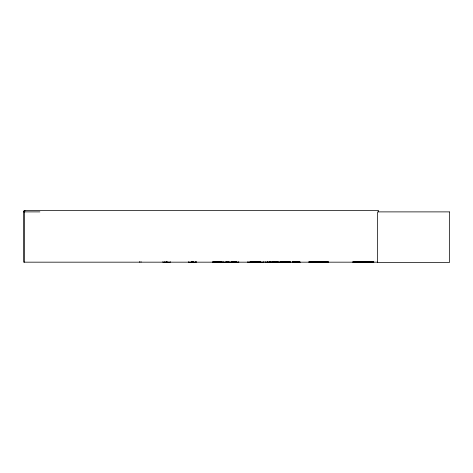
<?xml version="1.0" encoding="UTF-8"?>
<svg xmlns="http://www.w3.org/2000/svg" width="473" height="473" viewBox="0 0 473 473"><rect width="100%" height="100%" fill="white"/><g stroke="black" fill="none" stroke-linecap="round" stroke-linejoin="round"><path stroke-width="0.71" d="M353.029 261.835L352.976 262.172L373.776 261.947M360.036 262.16L373.776 262.16M373.635 262.154L373.629 261.835L352.97 261.835L353.029 262.154M352.976 261.989L373.818 262.048M233.26 262.154L233.39 261.646M270.804 262.119L270.793 261.752M277.74 262.107L277.769 261.752M274.441 262.107L274.464 261.646M223.345 262.172L228.364 262.119M228.146 262.119L228.181 261.752M227.815 262.119L227.708 261.646M234.011 262.119L234.064 261.788M291.894 262.172L292.261 262.095M292.314 261.882L299.923 262.172L292.273 261.865L299.941 261.859L300.343 262.172M238.735 262.119L229.671 262.119M270.928 262.119L270.94 261.752M269.888 262.119L269.929 261.788M223.587 262.119L223.628 261.788L223.67 262.172M257.483 262.119L257.519 261.788M192.434 262.119L192.369 261.539M25.128 210.934L23.65 210.934L23.65 262.172L377.679 262.172M23.65 211.886L39.874 211.886M212.761 261.841L222.233 261.841M251.181 261.841L260.653 261.841M280.909 261.841L290.381 261.841M308.94 261.841L318.412 261.841M318.879 261.841L328.345 261.841M212.744 261.965L222.251 261.977M251.163 261.965L260.67 261.977M280.891 261.977L290.398 261.965M308.922 261.977L318.43 261.977M318.861 261.965L328.368 261.965M212.749 262.143L222.245 262.143M265.051 262.107L265.034 261.752L265.046 262.066L290.392 262.143M308.928 262.143L318.424 262.143M318.867 262.143L328.357 262.143M235.477 262.119L235.43 261.788L235.377 262.172M233.012 262.119L232.964 261.788M263.786 262.119L247.852 262.119M258.79 262.119L258.749 261.788M234.448 262.119L234.407 261.788M280.755 262.119L280.714 261.788L280.672 262.172M275.948 262.119L275.907 261.788L275.865 262.172M274.523 262.107L274.73 261.646M253.197 262.107L253.173 261.752M274.943 262.066L274.943 261.788M236.388 262.066L236.488 261.646M378.418 211.886L378.418 210.402L24.484 210.402L24.484 262.172M279.975 261.752L279.975 262.172M278.402 261.752L278.402 262.172M277.698 261.646L277.698 262.172M277.533 261.646L277.539 262.172M277.302 261.646L277.302 262.172M276.735 261.646L276.735 262.172M276.545 261.646L276.545 262.172M274.872 261.646L274.872 262.172M274.636 261.646L274.636 262.172L274.511 261.788M274.021 261.646L274.021 262.172M273.11 261.646L273.11 262.172M272.945 261.646L272.945 262.172M272.649 261.646L272.649 262.172M272.46 261.646L272.46 262.172M270.976 261.752L270.976 262.172M269.971 261.752L269.971 262.172M269.22 261.752L269.22 262.172M267.824 261.646L267.824 262.172M267.623 261.646L267.623 262.172M263.485 261.752L263.485 262.172M260.522 261.646L260.522 262.172M260.351 261.646L260.351 262.172M258.707 261.752L258.707 262.172M258.069 261.752L258.069 262.172M257.56 261.752L257.56 262.172M255.917 261.646L255.917 262.172M255.751 261.646L255.751 262.172M255.479 261.646L255.479 262.172M255.278 261.646L255.278 262.172M252.789 261.752L252.789 262.172M252.162 261.752L252.162 262.172M250.282 261.646L250.282 262.172M250.099 261.646L250.099 262.172M247.811 261.752L247.811 262.172M238.776 261.752L238.776 262.172M236.382 261.752L236.382 262.172L236.305 261.646M235.513 261.646L235.513 262.172M234.986 261.646L234.986 262.172M234.366 261.752L234.366 262.172M234.165 261.752L234.117 262.172M233.414 261.752L233.414 262.172M233.301 261.646L233.301 262.172M232.917 261.752L232.917 262.172M232.397 261.646L232.397 262.172M231.403 261.646L231.403 262.172M231.238 261.646L231.238 262.172M229.594 261.752L229.594 262.172M228.447 261.752L228.447 262.172M226.804 261.646L226.804 262.172M226.632 261.646L226.632 262.172M225.716 261.752L225.716 262.172M196.478 261.646L196.478 262.172M195.946 261.752L195.952 262.172L188.337 262.154L188.343 261.752M195.656 261.752L195.609 262.172M193.356 261.646L193.356 262.172M192.895 261.539L192.895 262.172M192.28 261.646L192.275 262.172M192.02 261.646L192.008 262.172M191.417 261.539L191.417 262.172M170.404 261.752L170.41 262.172L162.795 262.154L162.801 261.752M167.016 261.539L167.016 262.172M166.738 261.646L166.733 262.172M166.478 261.646L166.466 262.172M166.36 261.539L166.36 262.172M164.882 261.539L164.882 262.172M141.007 261.539L141.007 262.172M139.529 261.539L139.529 262.172M449.35 211.886L377.584 211.886L377.584 262.598L449.35 262.598L449.35 211.886M281.246 262.119L281.222 261.788L281.199 262.172M192.535 262.172L192.535 261.752L192.487 262.172"/></g></svg>
